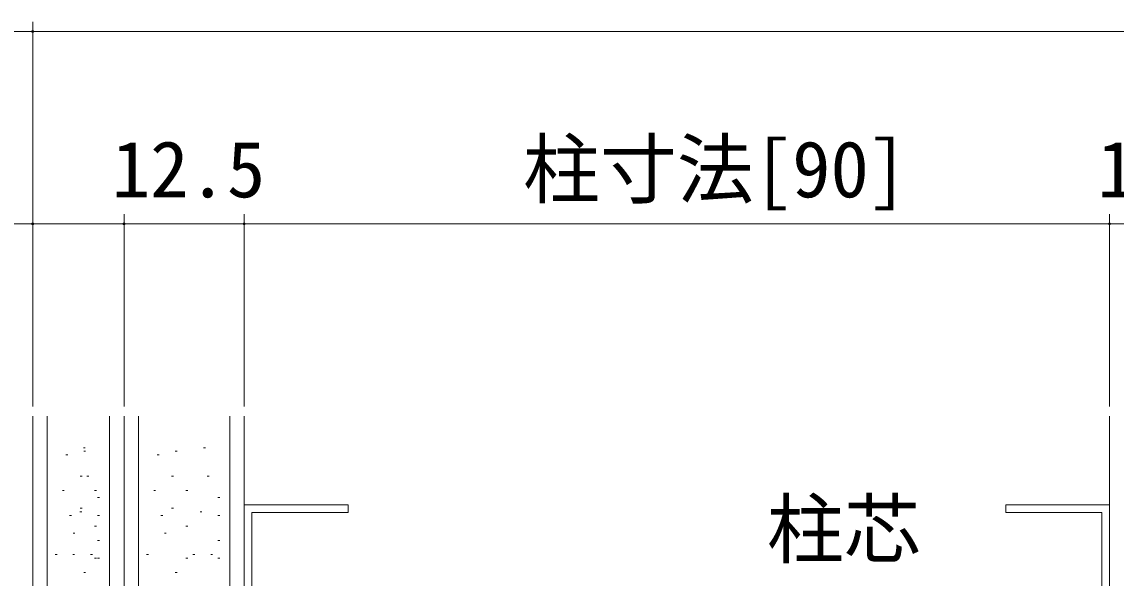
# Model space of a CAD drawing. Units: millimetres, scale not verified. Extents: x -1188 to -198, y -840 to 759.
# Drawn here: x -562.5 to -448.7, y 368.8 to 426.7 of the extents above; entities that cross this region are included whole.
import ezdxf
from ezdxf.enums import TextEntityAlignment as Align

# ---------------------------------------------------------------- set-up
doc = ezdxf.new("R2010")
doc.units = ezdxf.units.MM
doc.header["$LTSCALE"] = 4
doc.layers.add('0-3_YKK_D', color=6, linetype='Continuous', lineweight=9)
doc.layers.add('0-6_YSS_K', color=3, linetype='Continuous', lineweight=9)
doc.styles.add('ＭＳ ゴシック', font='')
doc.styles.get('ＭＳ ゴシック').set_extended_font_data('MS Gothic')

msp = doc.modelspace()

# ---------------------------------------------------------------- linework, layer by layer
at = {"layer": '0-3_YKK_D'}
for p, q in [((-561.367, 425.66), (-569.867, 425.66)), ((-561.367, 386.661), (-561.367, 426.66)), ((-561.367, 386.661), (-561.367, 426.66)), ((-427.367, 425.66), (-561.367, 425.66)), ((-561.367, 386.661), (-561.367, 406.661)), ((-551.867, 386.661), (-551.867, 406.661)), ((-551.867, 386.661), (-551.867, 406.661)), ((-539.367, 386.661), (-539.367, 406.661)), ((-539.367, 386.661), (-539.367, 406.661)), ((-449.367, 386.661), (-449.367, 406.661)), ((-449.367, 386.661), (-449.367, 406.661)), ((-561.367, 405.661), (-576.267, 405.661)), ((-551.867, 405.661), (-561.367, 405.661)), ((-539.367, 405.661), (-551.867, 405.661)), ((-449.367, 405.661), (-539.367, 405.661)), ((-449.367, 405.661), (-436.867, 405.661))]:
    msp.add_line(p, q, dxfattribs=at)
for centre, start, end in [((-561.367, 425.66), 0, 180), ((-561.367, 425.66), 0, 180), ((-561.367, 425.66), 180, 0), ((-561.367, 425.66), 180, 0), ((-561.367, 405.661), 0, 180), ((-561.367, 405.661), 180, 0), ((-551.867, 405.661), 0, 180), ((-551.867, 405.661), 0, 180), ((-551.867, 405.661), 180, 0), ((-551.867, 405.661), 180, 0), ((-539.367, 405.661), 0, 180), ((-539.367, 405.661), 0, 180), ((-539.367, 405.661), 180, 0), ((-539.367, 405.661), 180, 0), ((-449.367, 405.661), 0, 180), ((-449.367, 405.661), 0, 180), ((-449.367, 405.661), 180, 0), ((-449.367, 405.661), 180, 0)]:
    msp.add_arc(centre, 0.106, start, end, dxfattribs=at)
at = {"layer": '0-6_YSS_K'}
for p, q in [((-561.367, 385.661), (-561.367, 321.461)), ((-559.867, 321.461), (-559.867, 385.661)), ((-553.367, 385.661), (-553.367, 321.461)), ((-551.867, 385.661), (-551.867, 321.461)), ((-551.867, 321.461), (-551.867, 385.661)), ((-550.367, 321.461), (-550.367, 385.661)), ((-540.867, 385.661), (-540.867, 321.461)), ((-539.367, 321.461), (-539.367, 385.661)), ((-449.367, 385.661), (-449.367, 321.461)), ((-557.912, 381.654), (-557.712, 381.654)), ((-556.094, 382.395), (-555.894, 382.395)), ((-556.059, 382.025), (-555.859, 382.025)), ((-548.412, 381.654), (-548.212, 381.654)), ((-546.559, 382.025), (-546.359, 382.025)), ((-543.594, 382.395), (-543.394, 382.395)), ((-556.429, 379.43), (-556.229, 379.43)), ((-555.723, 379.43), (-555.523, 379.43)), ((-546.929, 379.43), (-546.729, 379.43)), ((-543.223, 379.43), (-543.023, 379.43)), ((-558.283, 377.948), (-558.083, 377.948)), ((-554.947, 377.948), (-554.747, 377.948)), ((-548.782, 377.948), (-548.583, 377.948)), ((-545.447, 377.948), (-545.247, 377.948)), ((-554.611, 377.206), (-554.411, 377.206)), ((-542.111, 377.206), (-541.911, 377.206)), ((-556.464, 375.724), (-556.264, 375.724)), ((-556.429, 376.094), (-556.229, 376.094)), ((-546.929, 376.094), (-546.729, 376.094)), ((-543.964, 375.724), (-543.764, 375.724)), ((-539.367, 376.461), (-539.367, 331.461)), ((-538.567, 375.661), (-528.567, 375.661)), ((-538.567, 332.26), (-538.567, 375.661)), ((-449.367, 376.461), (-460.167, 376.461)), ((-450.167, 375.661), (-450.167, 332.26)), ((-449.367, 331.461), (-449.367, 376.461)), ((-557.541, 375.353), (-557.341, 375.353)), ((-554.611, 375.353), (-554.411, 375.353)), ((-548.041, 375.353), (-547.841, 375.353)), ((-542.111, 375.353), (-541.911, 375.353)), ((-557.171, 373.5), (-556.971, 373.5)), ((-554.947, 374.241), (-554.747, 374.241)), ((-547.671, 373.5), (-547.471, 373.5)), ((-545.447, 374.241), (-545.247, 374.241)), ((-554.611, 372.759), (-554.411, 372.759)), ((-542.111, 372.759), (-541.911, 372.759)), ((-559.024, 371.276), (-558.824, 371.276)), ((-557.206, 371.276), (-557.006, 371.276)), ((-555.353, 371.276), (-555.152, 371.276)), ((-549.524, 371.276), (-549.324, 371.276)), ((-544.706, 371.276), (-544.506, 371.276)), ((-542.852, 371.276), (-542.652, 371.276)), ((-554.947, 370.906), (-554.747, 370.906)), ((-554.611, 370.906), (-554.411, 370.906)), ((-545.447, 370.906), (-545.247, 370.906)), ((-542.111, 370.906), (-541.911, 370.906)), ((-556.059, 369.423), (-555.859, 369.423)), ((-546.559, 369.423), (-546.359, 369.423))]:
    msp.add_line(p, q, dxfattribs=at)
for points in [[(-528.567, 375.661), (-528.567, 376.461), (-539.367, 376.461)], [(-460.167, 376.461), (-460.167, 375.661), (-450.167, 375.661)]]:
    msp.add_lwpolyline(points, dxfattribs=at)

# ---------------------------------------------------------------- texts
at = {"layer": '0-3_YKK_D', "color": 4, "style": 'ＭＳ ゴシック'}
for s, p in [('柱寸法[90]', (-510.367, 406.661)), ('12.5', (-553.137, 406.661)), ('12.5', (-450.637, 406.661)), ('柱芯', (-485.008, 369.247))]:
    msp.add_text(s, height=5.865, dxfattribs=at).set_placement(p, align=Align.BOTTOM_LEFT)

doc.saveas('drawing.dxf')
